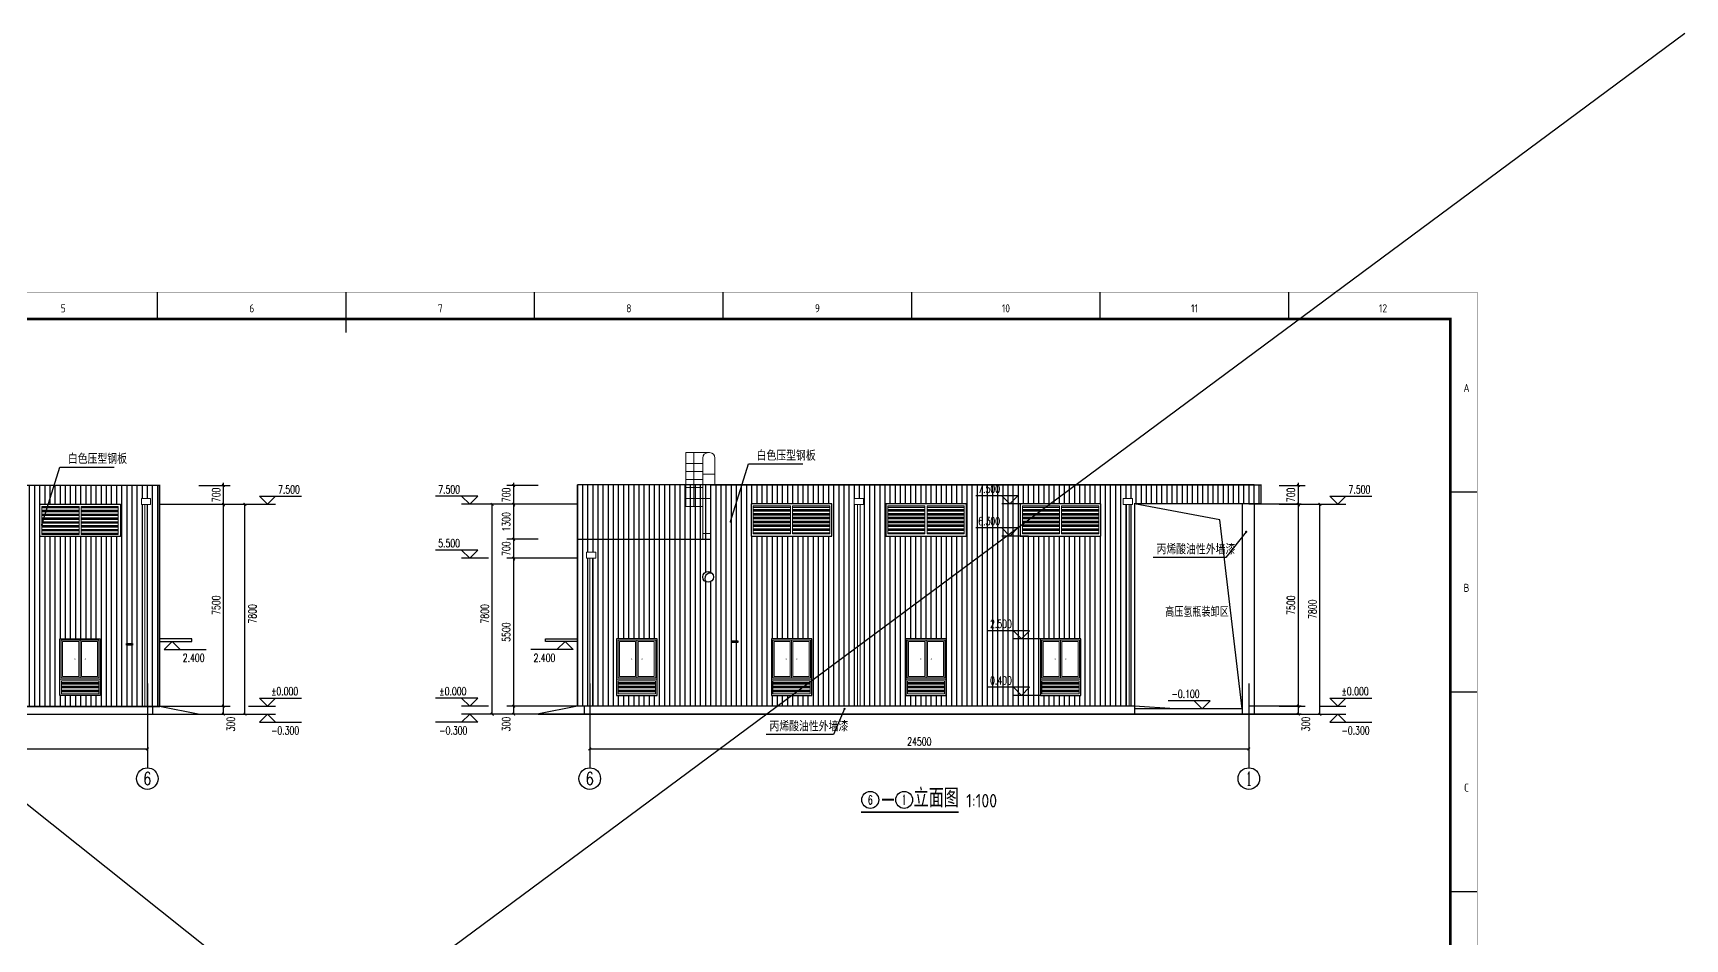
# Model space of a CAD drawing. Extents: x 170390 to 475615, y -37034 to 38097.
# Drawn here: x 414210 to 475615, y 4431 to 38097 of the extents above; entities that cross this region are included whole.
import ezdxf
from ezdxf.enums import TextEntityAlignment as Align

# ---------------------------------------------------------------- set-up
doc = ezdxf.new("R2010")
doc.units = 0
doc.header["$LTSCALE"] = 1000
doc.header["$MEASUREMENT"] = 0
doc.linetypes.add('DOTE', pattern=[2.42, 2, -0.2, 0.02, -0.2])
doc.layers.get('0').update_dxf_attribs({"color": 8})
doc.layers.get('Defpoints').update_dxf_attribs({"color": 8})
for name, color, linetype in [('-人员定位', 6, 'Continuous'), ('AXIS', 8, 'Continuous'), ('AXIS_TEXT', 8, 'Continuous'), ('DIM_ELEV', 8, 'Continuous'), ('DIM_LEAD', 8, 'Continuous'), ('DIM_SYMB', 8, 'Continuous'), ('DOTE', 8, 'DOTE'), ('PUB_DIM', 8, 'Continuous'), ('PUB_HATCH', 8, 'Continuous'), ('PUB_TEXT', 8, 'Continuous'), ('STAIR', 8, 'Continuous'), ('WALL', 8, 'Continuous'), ('轻质板', 8, 'Continuous')]:
    doc.layers.add(name, color=color, linetype=linetype)
for name, color, linetype, lineweight in [('建筑看线', 8, 'Continuous', 18), ('立面1线', 8, 'Continuous', 20), ('立面2线', 8, 'Continuous', 20), ('立面窗线', 8, 'Continuous', 15)]:
    doc.layers.add(name, color=color, linetype=linetype, lineweight=lineweight)
doc.styles.add('_HZTXT', font='txt.shx', dxfattribs={"width": 0.8, "bigfont": 'HZTXT.shx'})
doc.styles.add('_TCH_AXIS', font='COMPLEX.shx', dxfattribs={"bigfont": 'dxt.shx'})
doc.styles.add('_TCH_DIM', font='SIMPLEX', dxfattribs={"bigfont": 'GBCBIG'})
doc.styles.add('_TCH_DIM_T3', font='SIMPLEX', dxfattribs={"width": 0.705882, "bigfont": 'GBCBIG'})
doc.styles.add('COMPLEX', font='COMPLEX')
doc.styles.get("Standard").update_dxf_attribs({"font": 'GBENOR', "bigfont": 'GBCBIG'})
doc.dimstyles.new('_TCH_ARCH&&100', dxfattribs={"dimtxt": 297.5, "dimasz": 100, "dimexe": 250, "dimexo": 300, "dimgap": 126.25, "dimtad": 1, "dimdec": 0, "dimzin": 0, "dimdsep": 46, "dimtxsty": '_TCH_DIM_T3', "dimblk": 'ARCHTICK', "dimcen": 0.09, "dimclrt": 7, "dimazin": 2, "dimtfac": 1, "dimtdec": 0, "dimtix": 1, "dimtmove": 2, "dimatfit": 3, "dimldrblk": 'ARCHTICK', "dimfxl": 0, "dimtolj": 1, "dimtzin": 0, "dimarcsym": 0})
pattern_1 = [(180, (697067.73, 361723.12), (-4e-14, 142.875), []), (180, (697020.11, 361675.49), (-4e-14, 142.875), [])]
pattern_2 = [(180, (697067.73, 362143.12), (-4e-14, 142.875), []), (180, (697020.11, 362095.49), (-4e-14, 142.875), [])]

# ---------------------------------------------------------------- blocks, each defined once
blk = doc.blocks.new('GEDI_WK_A1')
at = {"color": 3}
for p, q in [((350.42, 584), (350.42, 594)), ((420.5, 584), (420.5, 594)), ((490.58, 584), (490.58, 594)), ((560.67, 584), (560.67, 594)), ((630.75, 584), (630.75, 594)), ((700.83, 584), (700.83, 594)), ((770.92, 584), (770.92, 594)), ((831, 519.75), (841, 519.75)), ((831, 445.5), (841, 445.5)), ((831, 371.25), (841, 371.25))]:
    blk.add_line(p, q, dxfattribs=at)
for points, const_width in [([(0, 0), (841, 0), (841, 594), (0, 594)], 0.1), ([(25, 10), (831, 10), (831, 584), (25, 584)], 1)]:
    blk.add_lwpolyline(points, close=True, dxfattribs=dict(at, const_width=const_width))
at = {"color": 3, "const_width": 0.5}
blk.add_lwpolyline([(420.5, 579), (420.5, 594)], dxfattribs=at)
at = {"color": 3}
for s, p in [('5', (315.38, 588)), ('6', (385.46, 588)), ('7', (455.54, 588)), ('8', (525.62, 588)), ('9', (595.71, 588)), ('10', (665.79, 588)), ('11', (735.88, 588)), ('12', (805.96, 588))]:
    blk.add_text(s, height=3, dxfattribs=at).set_placement(p, align=Align.MIDDLE)
for s, p in [('A', (837, 556.88)), ('B', (837, 482.62)), ('C', (837, 408.38))]:
    blk.add_text(s, height=3, dxfattribs=at).set_placement(p, align=Align.CENTER)
blk = doc.blocks.new('_ArchTick')
at = {"color": 0, "linetype": 'ByBlock', "const_width": 0.4}
blk.add_lwpolyline([(-0.5, -0.5), (0.5, 0.5)], dxfattribs=at)
blk = doc.blocks.new('*D53')
at = {"layer": 'Defpoints', "color": 0, "transparency": 16777216}
for p in [(461114, 20584), (462044, 20584), (461114, 12784)]:
    blk.add_point(p, dxfattribs=at)
at = {"layer": 'PUB_DIM', "color": 0, "lineweight": -2, "transparency": 16777216}
for p, q in [((461414, 20584), (462294, 20584)), ((462044, 12784), (462044, 20584)), ((461414, 12784), (462294, 12784))]:
    blk.add_line(p, q, dxfattribs=at)
at = {"layer": 'PUB_DIM', "color": 0, "lineweight": -2, "transparency": 16777216, "xscale": 100, "yscale": 100, "zscale": 100}
for p, rotation in [((462044, 20584), 90), ((462044, 12784), 270)]:
    blk.add_blockref('_ArchTick', p, dxfattribs=dict(at, rotation=rotation))
at = {"layer": 'PUB_DIM', "color": 7, "transparency": 16777216, "insert": (461769, 16684), "char_height": 297.5, "attachment_point": 5, "rotation": 90, "style": '_TCH_DIM_T3'}
blk.add_mtext('\\A1;7800', dxfattribs=at)
blk = doc.blocks.new('*D54')
at = {"layer": 'Defpoints', "color": 0, "transparency": 16777216}
for p in [(460233, 13084), (461244, 13084), (460233, 12784)]:
    blk.add_point(p, dxfattribs=at)
at = {"layer": 'PUB_DIM', "color": 0, "lineweight": -2, "transparency": 16777216}
for p, q in [((460533, 13084), (461494, 13084)), ((461244, 12784), (461244, 13084)), ((460533, 12784), (461494, 12784))]:
    blk.add_line(p, q, dxfattribs=at)
at = {"layer": 'PUB_DIM', "color": 0, "lineweight": -2, "transparency": 16777216, "xscale": 100, "yscale": 100, "zscale": 100}
for p, rotation in [((461244, 13084), 90), ((461244, 12784), 270)]:
    blk.add_blockref('_ArchTick', p, dxfattribs=dict(at, rotation=rotation))
at = {"layer": 'PUB_DIM', "color": 7, "transparency": 16777216, "insert": (461519, 12414), "char_height": 297.5, "attachment_point": 5, "rotation": 90, "style": '_TCH_DIM_T3'}
blk.add_mtext('\\A1;300', dxfattribs=at)
blk = doc.blocks.new('*D55')
at = {"layer": 'Defpoints', "color": 0, "transparency": 16777216}
for p in [(460233, 20584), (461244, 20584), (460233, 13084)]:
    blk.add_point(p, dxfattribs=at)
at = {"layer": 'PUB_DIM', "color": 0, "lineweight": -2, "transparency": 16777216}
for p, q in [((460533, 20584), (461494, 20584)), ((461244, 13084), (461244, 20584)), ((460533, 13084), (461494, 13084))]:
    blk.add_line(p, q, dxfattribs=at)
at = {"layer": 'PUB_DIM', "color": 0, "lineweight": -2, "transparency": 16777216, "xscale": 100, "yscale": 100, "zscale": 100}
for p, rotation in [((461244, 20584), 90), ((461244, 13084), 270)]:
    blk.add_blockref('_ArchTick', p, dxfattribs=dict(at, rotation=rotation))
at = {"layer": 'PUB_DIM', "color": 7, "transparency": 16777216, "insert": (460969, 16834), "char_height": 297.5, "attachment_point": 5, "rotation": 90, "style": '_TCH_DIM_T3'}
blk.add_mtext('\\A1;7500', dxfattribs=at)
blk = doc.blocks.new('*D56')
at = {"layer": 'Defpoints', "color": 0, "transparency": 16777216}
for p in [(460233, 21284), (461244, 21284), (460233, 20584)]:
    blk.add_point(p, dxfattribs=at)
at = {"layer": 'PUB_DIM', "color": 0, "lineweight": -2, "transparency": 16777216}
for p, q in [((460533, 21284), (461494, 21284)), ((461244, 21284), (461244, 21384)), ((461244, 20584), (461244, 21284)), ((460533, 20584), (461494, 20584)), ((461244, 20584), (461244, 20484))]:
    blk.add_line(p, q, dxfattribs=at)
at = {"layer": 'PUB_DIM', "color": 0, "lineweight": -2, "transparency": 16777216, "xscale": 100, "yscale": 100, "zscale": 100}
for p, rotation in [((461244, 21284), 270), ((461244, 20584), 90)]:
    blk.add_blockref('_ArchTick', p, dxfattribs=dict(at, rotation=rotation))
at = {"layer": 'PUB_DIM', "color": 7, "transparency": 16777216, "insert": (460969, 20934), "char_height": 297.5, "attachment_point": 5, "rotation": 90, "style": '_TCH_DIM_T3'}
blk.add_mtext('\\A1;700', dxfattribs=at)
blk = doc.blocks.new('*D57')
at = {"layer": 'Defpoints', "color": 0, "transparency": 16777216}
for p in [(431276, 20584), (432986, 20584), (432986, 12784)]:
    blk.add_point(p, dxfattribs=at)
at = {"layer": 'PUB_DIM', "color": 0, "lineweight": -2, "transparency": 16777216}
for p, q in [((432686, 20584), (431026, 20584)), ((431276, 12784), (431276, 20584)), ((432686, 12784), (431026, 12784))]:
    blk.add_line(p, q, dxfattribs=at)
at = {"layer": 'PUB_DIM', "color": 0, "lineweight": -2, "transparency": 16777216, "xscale": 100, "yscale": 100, "zscale": 100}
for p, rotation in [((431276, 20584), 90), ((431276, 12784), 270)]:
    blk.add_blockref('_ArchTick', p, dxfattribs=dict(at, rotation=rotation))
at = {"layer": 'PUB_DIM', "color": 7, "transparency": 16777216, "insert": (431001, 16513), "char_height": 297.5, "attachment_point": 5, "rotation": 90, "style": '_TCH_DIM_T3'}
blk.add_mtext('\\A1;7800', dxfattribs=at)
blk = doc.blocks.new('*D58')
at = {"layer": 'Defpoints', "color": 0, "transparency": 16777216}
for p in [(432076, 21284), (433286, 21284), (433286, 20584)]:
    blk.add_point(p, dxfattribs=at)
at = {"layer": 'PUB_DIM', "color": 0, "lineweight": -2, "transparency": 16777216}
for p, q in [((432986, 21284), (431826, 21284)), ((432076, 21284), (432076, 21384)), ((432076, 20584), (432076, 21284)), ((432986, 20584), (431826, 20584)), ((432076, 20584), (432076, 20484))]:
    blk.add_line(p, q, dxfattribs=at)
at = {"layer": 'PUB_DIM', "color": 0, "lineweight": -2, "transparency": 16777216, "xscale": 100, "yscale": 100, "zscale": 100}
for p, rotation in [((432076, 21284), 270), ((432076, 20584), 90)]:
    blk.add_blockref('_ArchTick', p, dxfattribs=dict(at, rotation=rotation))
at = {"layer": 'PUB_DIM', "color": 7, "transparency": 16777216, "insert": (431801, 20934), "char_height": 297.5, "attachment_point": 5, "rotation": 90, "style": '_TCH_DIM_T3'}
blk.add_mtext('\\A1;700', dxfattribs=at)
blk = doc.blocks.new('*D59')
at = {"layer": 'Defpoints', "color": 0, "transparency": 16777216}
for p in [(432076, 20584), (433286, 20584), (433286, 19284)]:
    blk.add_point(p, dxfattribs=at)
at = {"layer": 'PUB_DIM', "color": 0, "lineweight": -2, "transparency": 16777216}
for p, q in [((432986, 20584), (431826, 20584)), ((432076, 19284), (432076, 20584)), ((432986, 19284), (431826, 19284))]:
    blk.add_line(p, q, dxfattribs=at)
at = {"layer": 'PUB_DIM', "color": 0, "lineweight": -2, "transparency": 16777216, "xscale": 100, "yscale": 100, "zscale": 100}
for p, rotation in [((432076, 20584), 90), ((432076, 19284), 270)]:
    blk.add_blockref('_ArchTick', p, dxfattribs=dict(at, rotation=rotation))
at = {"layer": 'PUB_DIM', "color": 7, "transparency": 16777216, "insert": (431801, 19934), "char_height": 297.5, "attachment_point": 5, "rotation": 90, "style": '_TCH_DIM_T3'}
blk.add_mtext('\\A1;1300', dxfattribs=at)
blk = doc.blocks.new('*D60')
at = {"layer": 'Defpoints', "color": 0, "transparency": 16777216}
for p in [(432076, 19284), (433286, 19284), (433286, 18584)]:
    blk.add_point(p, dxfattribs=at)
at = {"layer": 'PUB_DIM', "color": 0, "lineweight": -2, "transparency": 16777216}
for p, q in [((432986, 19284), (431826, 19284)), ((432076, 19284), (432076, 19384)), ((432076, 18584), (432076, 19284)), ((432986, 18584), (431826, 18584)), ((432076, 18584), (432076, 18484))]:
    blk.add_line(p, q, dxfattribs=at)
at = {"layer": 'PUB_DIM', "color": 0, "lineweight": -2, "transparency": 16777216, "xscale": 100, "yscale": 100, "zscale": 100}
for p, rotation in [((432076, 19284), 270), ((432076, 18584), 90)]:
    blk.add_blockref('_ArchTick', p, dxfattribs=dict(at, rotation=rotation))
at = {"layer": 'PUB_DIM', "color": 7, "transparency": 16777216, "insert": (431801, 18934), "char_height": 297.5, "attachment_point": 5, "rotation": 90, "style": '_TCH_DIM_T3'}
blk.add_mtext('\\A1;700', dxfattribs=at)
blk = doc.blocks.new('*D61')
at = {"layer": 'Defpoints', "color": 0, "transparency": 16777216}
for p in [(432076, 18584), (433286, 18584), (433286, 13084)]:
    blk.add_point(p, dxfattribs=at)
at = {"layer": 'PUB_DIM', "color": 0, "lineweight": -2, "transparency": 16777216}
for p, q in [((432986, 18584), (431826, 18584)), ((432076, 13084), (432076, 18584)), ((432986, 13084), (431826, 13084))]:
    blk.add_line(p, q, dxfattribs=at)
at = {"layer": 'PUB_DIM', "color": 0, "lineweight": -2, "transparency": 16777216, "xscale": 100, "yscale": 100, "zscale": 100}
for p, rotation in [((432076, 18584), 90), ((432076, 13084), 270)]:
    blk.add_blockref('_ArchTick', p, dxfattribs=dict(at, rotation=rotation))
at = {"layer": 'PUB_DIM', "color": 7, "transparency": 16777216, "insert": (431801, 15834), "char_height": 297.5, "attachment_point": 5, "rotation": 90, "style": '_TCH_DIM_T3'}
blk.add_mtext('\\A1;5500', dxfattribs=at)
blk = doc.blocks.new('*D62')
at = {"layer": 'Defpoints', "color": 0, "transparency": 16777216}
for p in [(432076, 13084), (433286, 13084), (433286, 12784)]:
    blk.add_point(p, dxfattribs=at)
at = {"layer": 'PUB_DIM', "color": 0, "lineweight": -2, "transparency": 16777216}
for p, q in [((432986, 13084), (431826, 13084)), ((432076, 12784), (432076, 13084)), ((432986, 12784), (431826, 12784))]:
    blk.add_line(p, q, dxfattribs=at)
at = {"layer": 'PUB_DIM', "color": 0, "lineweight": -2, "transparency": 16777216, "xscale": 100, "yscale": 100, "zscale": 100}
for p, rotation in [((432076, 13084), 90), ((432076, 12784), 270)]:
    blk.add_blockref('_ArchTick', p, dxfattribs=dict(at, rotation=rotation))
at = {"layer": 'PUB_DIM', "color": 7, "transparency": 16777216, "insert": (431801, 12414), "char_height": 297.5, "attachment_point": 5, "rotation": 90, "style": '_TCH_DIM_T3'}
blk.add_mtext('\\A1;300', dxfattribs=at)
blk = doc.blocks.new('*D63')
at = {"layer": 'AXIS', "color": 0, "lineweight": -2, "transparency": 16777216}
for p, q in [((434904, 12332), (434904, 11241)), ((459404, 12332), (459404, 11241)), ((434904, 11491), (459404, 11491))]:
    blk.add_line(p, q, dxfattribs=at)
at = {"layer": 'Defpoints', "color": 0, "transparency": 16777216}
for p in [(434904, 12632), (459404, 12632), (459404, 11491)]:
    blk.add_point(p, dxfattribs=at)
at = {"layer": 'AXIS', "color": 0, "lineweight": -2, "transparency": 16777216, "xscale": 100, "yscale": 100, "zscale": 100, "rotation": 180}
blk.add_blockref('_ArchTick', (434904, 11491), dxfattribs=at)
at = {"layer": 'AXIS', "color": 0, "lineweight": -2, "transparency": 16777216, "xscale": 100, "yscale": 100, "zscale": 100}
blk.add_blockref('_ArchTick', (459404, 11491), dxfattribs=at)
at = {"layer": 'AXIS', "color": 7, "transparency": 16777216, "insert": (447154, 11766), "char_height": 297.5, "attachment_point": 5, "style": '_TCH_DIM_T3'}
blk.add_mtext('\\A1;24500', dxfattribs=at)
blk = doc.blocks.new('*D94')
at = {"layer": 'Defpoints', "color": 0, "transparency": 16777216}
for p in [(420378, 20584), (422088, 20584), (420378, 12784)]:
    blk.add_point(p, dxfattribs=at)
at = {"layer": 'PUB_DIM', "color": 0, "lineweight": -2, "transparency": 16777216}
for p, q in [((420678, 20584), (422338, 20584)), ((422088, 12784), (422088, 20584)), ((420678, 12784), (422338, 12784))]:
    blk.add_line(p, q, dxfattribs=at)
at = {"layer": 'PUB_DIM', "color": 0, "lineweight": -2, "transparency": 16777216, "xscale": 100, "yscale": 100, "zscale": 100}
for p, rotation in [((422088, 20584), 90), ((422088, 12784), 270)]:
    blk.add_blockref('_ArchTick', p, dxfattribs=dict(at, rotation=rotation))
at = {"layer": 'PUB_DIM', "color": 7, "transparency": 16777216, "insert": (422363, 16513), "char_height": 297.5, "attachment_point": 5, "rotation": 90, "style": '_TCH_DIM_T3'}
blk.add_mtext('\\A1;7800', dxfattribs=at)
blk = doc.blocks.new('*D95')
at = {"layer": 'Defpoints', "color": 0, "transparency": 16777216}
for p in [(420078, 21284), (421288, 21284), (420078, 20584)]:
    blk.add_point(p, dxfattribs=at)
at = {"layer": 'PUB_DIM', "color": 0, "lineweight": -2, "transparency": 16777216}
for p, q in [((420378, 21284), (421538, 21284)), ((421288, 21284), (421288, 21384)), ((421288, 20584), (421288, 21284)), ((420378, 20584), (421538, 20584)), ((421288, 20584), (421288, 20484))]:
    blk.add_line(p, q, dxfattribs=at)
at = {"layer": 'PUB_DIM', "color": 0, "lineweight": -2, "transparency": 16777216, "xscale": 100, "yscale": 100, "zscale": 100}
for p, rotation in [((421288, 21284), 270), ((421288, 20584), 90)]:
    blk.add_blockref('_ArchTick', p, dxfattribs=dict(at, rotation=rotation))
at = {"layer": 'PUB_DIM', "color": 7, "transparency": 16777216, "insert": (421013, 20934), "char_height": 297.5, "attachment_point": 5, "rotation": 90, "style": '_TCH_DIM_T3'}
blk.add_mtext('\\A1;700', dxfattribs=at)
blk = doc.blocks.new('*D96')
at = {"layer": 'Defpoints', "color": 0, "transparency": 16777216}
for p in [(420078, 20584), (421288, 20584), (420078, 13084)]:
    blk.add_point(p, dxfattribs=at)
at = {"layer": 'PUB_DIM', "color": 0, "lineweight": -2, "transparency": 16777216}
for p, q in [((420378, 20584), (421538, 20584)), ((421288, 13084), (421288, 20584)), ((420378, 13084), (421538, 13084))]:
    blk.add_line(p, q, dxfattribs=at)
at = {"layer": 'PUB_DIM', "color": 0, "lineweight": -2, "transparency": 16777216, "xscale": 100, "yscale": 100, "zscale": 100}
for p, rotation in [((421288, 20584), 90), ((421288, 13084), 270)]:
    blk.add_blockref('_ArchTick', p, dxfattribs=dict(at, rotation=rotation))
at = {"layer": 'PUB_DIM', "color": 7, "transparency": 16777216, "insert": (421013, 16834), "char_height": 297.5, "attachment_point": 5, "rotation": 90, "style": '_TCH_DIM_T3'}
blk.add_mtext('\\A1;7500', dxfattribs=at)
blk = doc.blocks.new('*D97')
at = {"layer": 'Defpoints', "color": 0, "transparency": 16777216}
for p in [(420078, 13084), (421288, 13084), (420078, 12784)]:
    blk.add_point(p, dxfattribs=at)
at = {"layer": 'PUB_DIM', "color": 0, "lineweight": -2, "transparency": 16777216}
for p, q in [((420378, 13084), (421538, 13084)), ((421288, 12784), (421288, 13084)), ((420378, 12784), (421538, 12784))]:
    blk.add_line(p, q, dxfattribs=at)
at = {"layer": 'PUB_DIM', "color": 0, "lineweight": -2, "transparency": 16777216, "xscale": 100, "yscale": 100, "zscale": 100}
for p, rotation in [((421288, 13084), 90), ((421288, 12784), 270)]:
    blk.add_blockref('_ArchTick', p, dxfattribs=dict(at, rotation=rotation))
at = {"layer": 'PUB_DIM', "color": 7, "transparency": 16777216, "insert": (421563, 12414), "char_height": 297.5, "attachment_point": 5, "rotation": 90, "style": '_TCH_DIM_T3'}
blk.add_mtext('\\A1;300', dxfattribs=at)
blk = doc.blocks.new('*D98')
at = {"layer": 'AXIS', "color": 0, "lineweight": -2, "transparency": 16777216}
for p, q in [((393960, 12332), (393960, 11241)), ((418460, 12332), (418460, 11241)), ((393960, 11491), (418460, 11491))]:
    blk.add_line(p, q, dxfattribs=at)
at = {"layer": 'Defpoints', "color": 0, "transparency": 16777216}
for p in [(393960, 12632), (418460, 12632), (418460, 11491)]:
    blk.add_point(p, dxfattribs=at)
at = {"layer": 'AXIS', "color": 0, "lineweight": -2, "transparency": 16777216, "xscale": 100, "yscale": 100, "zscale": 100, "rotation": 180}
blk.add_blockref('_ArchTick', (393960, 11491), dxfattribs=at)
at = {"layer": 'AXIS', "color": 0, "lineweight": -2, "transparency": 16777216, "xscale": 100, "yscale": 100, "zscale": 100}
blk.add_blockref('_ArchTick', (418460, 11491), dxfattribs=at)
at = {"layer": 'AXIS', "color": 7, "transparency": 16777216, "insert": (406210, 11766), "char_height": 297.5, "attachment_point": 5, "style": '_TCH_DIM_T3'}
blk.add_mtext('\\A1;24500', dxfattribs=at)
blk = doc.blocks.new('_AXISO')
blk.add_circle((0, 0), 0.5)
at = {"layer": 'AXIS_TEXT', "style": 'COMPLEX', "width": 1.041667}
blk.add_attdef('A', text='', height=0.56, dxfattribs=at).set_placement((-0.25, -0.28), (0.25, -0.28), align=Align.FIT)

msp = doc.modelspace()

# ---------------------------------------------------------------- hatches: boundary and pattern name
at = {"layer": 'PUB_HATCH'}
h = msp.add_hatch(dxfattribs=at)
h.set_pattern_fill('ANSI32,_O', color=256, scale=30, angle=315)
h.set_pattern_definition([(0, (161296.29, 362123.12), (4e-14, 142.875), []), (0, (161343.91, 362075.49), (4e-14, 142.875), [])])
h.paths.add_polyline_path([(415919.9, 19463.9), (415919.9, 20503.9), (414539.9, 20503.9), (414539.9, 19463.9)])
h.paths.add_polyline_path([(415999.9, 20503.9), (415999.9, 19463.9), (417379.9, 19463.9), (417379.9, 20503.9)])
h = msp.add_hatch(dxfattribs=at)
h.set_pattern_fill('ANSI32,_O', color=256, scale=30, angle=315)
h.set_pattern_definition(pattern_2)
h.paths.add_polyline_path([(442444.1, 19483.9), (442444.1, 20523.9), (443824.1, 20523.9), (443824.1, 19483.9)])
h.paths.add_polyline_path([(442364.1, 20523.9), (442364.1, 19483.9), (440984.1, 19483.9), (440984.1, 20523.9)])
h = msp.add_hatch(dxfattribs=at)
h.set_pattern_fill('ANSI32,_O', color=256, scale=30, angle=315)
h.set_pattern_definition(pattern_2)
h.paths.add_polyline_path([(447364.1, 20523.9), (447364.1, 19483.9), (445984.1, 19483.9), (445984.1, 20523.9)])
h.paths.add_polyline_path([(447444.1, 19483.9), (447444.1, 20523.9), (448824.1, 20523.9), (448824.1, 19483.9)])
h = msp.add_hatch(dxfattribs=at)
h.set_pattern_fill('ANSI32,_O', color=256, scale=30, angle=315)
h.set_pattern_definition(pattern_2)
h.paths.add_polyline_path([(452444.1, 19483.9), (452444.1, 20523.9), (453824.1, 20523.9), (453824.1, 19483.9)])
h.paths.add_polyline_path([(452364.1, 20523.9), (452364.1, 19483.9), (450984.1, 19483.9), (450984.1, 20523.9)])
h = msp.add_hatch(dxfattribs=at)
h.set_pattern_fill('ANSI32,_O', color=256, scale=30, angle=315)
h.set_pattern_definition([(0, (161296.32, 361723.12), (4e-14, 142.875), []), (0, (161343.95, 361675.49), (4e-14, 142.875), [])])
h.paths.add_polyline_path([(416650, 13575.5), (416650, 14055.5), (415270, 14055.5), (415270, 13575.5)])
h = msp.add_hatch(dxfattribs=at)
h.set_pattern_fill('ANSI32,_O', color=256, scale=30, angle=315)
h.set_pattern_definition([(180, (691317.7, 361723.12), (-4e-14, 142.875), []), (180, (691270.07, 361675.49), (-4e-14, 142.875), [])])
h.paths.add_polyline_path([(435964.1, 13575.5), (435964.1, 14055.5), (437344.1, 14055.5), (437344.1, 13575.5)])
h = msp.add_hatch(dxfattribs=at)
h.set_pattern_fill('ANSI32,_O', color=256, scale=30, angle=315)
h.set_pattern_definition(pattern_1)
h.paths.add_polyline_path([(441714.1, 13575.5), (441714.1, 14055.5), (443094.1, 14055.5), (443094.1, 13575.5)])
h = msp.add_hatch(dxfattribs=at)
h.set_pattern_fill('ANSI32,_O', color=256, scale=30, angle=315)
h.set_pattern_definition(pattern_1)
h.paths.add_polyline_path([(446714.1, 13575.5), (446714.1, 14055.5), (448094.1, 14055.5), (448094.1, 13575.5)])
h = msp.add_hatch(dxfattribs=at)
h.set_pattern_fill('ANSI32,_O', color=256, scale=30, angle=315)
h.set_pattern_definition(pattern_1)
h.paths.add_polyline_path([(451714.1, 13575.5), (451714.1, 14055.5), (453094.1, 14055.5), (453094.1, 13575.5)])
at = {"layer": '轻质板'}
h = msp.add_hatch(dxfattribs=at)
h.set_pattern_fill('LINE', color=256, scale=200, angle=90, style=0)
h.set_pattern_definition([(90, (393509.95, 13083.89), (-190.5, 1e-14), [])])
h.paths.add_polyline_path([(408410, 20578.9), (408289, 20578.9), (408289, 20803.9), (408630.9, 20803.9), (408630.9, 20578.9), (408510, 20578.9), (408510, 13083.9), (418360, 13083.9), (418360, 20578.9), (418239, 20578.9), (418239, 20803.9), (418580.9, 20803.9), (418580.9, 20578.9), (418460, 20578.9), (418460, 13083.9), (418910, 13083.9), (418910, 21283.9), (413960, 21283.9), (393510, 21283.9), (393510, 20603.9), (398210, 20603.9), (398210, 13083.9), (398410, 13083.9), (398410, 20578.9), (398289, 20578.9), (398289, 20803.9), (398630.9, 20803.9), (398630.9, 20578.9), (398510, 20578.9), (398510, 13083.9), (408410, 13083.9)])
h.paths.add_polyline_path([(405209.9, 15583.9), (406709.9, 15583.9), (406709.9, 13483.9), (405209.9, 13483.9)], flags=16)
h.paths.add_polyline_path([(404459.9, 19383.9), (404459.9, 20583.9), (407459.9, 20583.9), (407459.9, 19383.9)], flags=16)
h.paths.add_polyline_path([(402459.9, 19383.9), (399459.9, 19383.9), (399459.9, 20583.9), (402459.9, 20583.9)], flags=16)
h.paths.add_polyline_path([(401709.9, 15583.9), (401709.9, 13483.9), (400209.9, 13483.9), (400209.9, 15583.9)], flags=16)
h.paths.add_polyline_path([(409459.9, 19383.9), (409459.9, 20583.9), (412459.9, 20583.9), (412459.9, 19383.9)], flags=16)
h.paths.add_polyline_path([(410209.9, 15583.9), (411709.9, 15583.9), (411709.9, 13483.9), (410209.9, 13483.9)], flags=16)
h.paths.add_polyline_path([(414459.9, 19383.9), (414459.9, 20583.9), (417459.9, 20583.9), (417459.9, 19383.9)], flags=16)
h.paths.add_polyline_path([(415210, 15583.9), (416710, 15583.9), (416710, 13483.9), (415210, 13483.9)], flags=16)
h.paths.add_polyline_path([(417680, 15413.9), (417910, 15413.9), (417910, 15353.9), (417680, 15353.9)], flags=16)
h = msp.add_hatch(dxfattribs=at)
h.set_pattern_fill('LINE', color=251, scale=200, angle=90, style=0)
h.set_pattern_definition([(90, (434454.07, 18403.89), (-190.5, 1e-14), [])])
h.paths.add_polyline_path([(439404.1, 19283.9), (439404.1, 21303.9), (434454.1, 21303.9), (434454.1, 19283.9)])
h = msp.add_hatch(dxfattribs=at)
h.set_pattern_fill('LINE', color=256, scale=200, angle=90, style=0)
h.set_pattern_definition([(90, (434454.07, 13083.89), (-190.5, 1e-14), [])])
h.paths.add_polyline_path([(454854.1, 13083.9), (454854.1, 20578.9), (454733.1, 20578.9), (454733.1, 20803.9), (455075, 20803.9), (455075, 20578.9), (454954.1, 20578.9), (454954.1, 13083.9), (455154.1, 13083.9), (455154.1, 20603.9), (459604.1, 20603.9), (459854.1, 20603.9), (459854.1, 21303.9), (439404.1, 21303.9), (439404.1, 19283.9), (434454.1, 19283.9), (434454.1, 13083.9), (434904.1, 13083.9), (434904.1, 18583.9), (434783.1, 18583.9), (434783.1, 18808.9), (435125, 18808.9), (435125, 18583.9), (435004.1, 18583.9), (435004.1, 13083.9), (444854.1, 13083.9), (444854.1, 20578.9), (444733.1, 20578.9), (444733.1, 20803.9), (445075, 20803.9), (445075, 20578.9), (444954.1, 20578.9), (444954.1, 13083.9)])
h.paths.add_polyline_path([(448154.1, 15583.9), (448154.1, 13483.9), (446654.1, 13483.9), (446654.1, 15583.9)], flags=16)
h.paths.add_polyline_path([(448904.1, 19403.9), (445904.1, 19403.9), (445904.1, 20603.9), (448904.1, 20603.9)], flags=16)
h.paths.add_polyline_path([(450904.1, 19403.9), (450904.1, 20603.9), (453904.1, 20603.9), (453904.1, 19403.9)], flags=16)
h.paths.add_polyline_path([(451654.1, 15583.9), (453154.1, 15583.9), (453154.1, 13483.9), (451654.1, 13483.9)], flags=16)
h.paths.add_polyline_path([(443904.1, 19403.9), (440904.1, 19403.9), (440904.1, 20603.9), (443904.1, 20603.9)], flags=16)
h.paths.add_polyline_path([(443154.1, 15583.9), (443154.1, 13483.9), (441654.1, 13483.9), (441654.1, 15583.9)], flags=16)
h.paths.add_polyline_path([(440404.1, 15513.9), (440404.1, 15453.9), (440174.1, 15453.9), (440174.1, 15513.9)], flags=16)
h.paths.add_polyline_path([(439104.1, 17883.9, -1), (439504.1, 17883.9, -1)], flags=16)
h.paths.add_polyline_path([(437404.1, 15583.9), (437404.1, 13483.9), (435904.1, 13483.9), (435904.1, 15583.9)], flags=16)

# ---------------------------------------------------------------- linework, layer by layer
at = {"layer": '-人员定位'}
for p, q in [((379377.8, -33239.6), (475614.7, 38097.3)), ((383933.4, 33354.2), (472387.9, -37034.2))]:
    msp.add_line(p, q, dxfattribs=at)
for p, q in [((418910, 21303.9), (418910, 13083.9)), ((439404.1, 21303.9), (434454.1, 21303.9)), ((434454.1, 21303.9), (434454.1, 13083.9)), ((455154.1, 20603.9), (455154.1, 12783.9)), ((398210, 13083.9), (418910, 13083.9)), ((455154.1, 13083.9), (434454.1, 13083.9)), ((392010, 12783.9), (420410, 12783.9)), ((461354.1, 12783.9), (432954.1, 12783.9))]:
    msp.add_line(p, q)
at = {"color": 4}
for p, q in [((459154.1, 20603.9), (459154.1, 12783.9)), ((459604.1, 20603.9), (459604.1, 12783.9)), ((459154.1, 12983.9), (455154.1, 12983.9))]:
    msp.add_line(p, q, dxfattribs=at)
msp.add_lwpolyline([(459604.1, 21303.9), (459854.1, 21303.9), (459854.1, 20603.9), (455154.1, 20603.9)])
at = {"color": 0}
for points in [[(414459.9, 20583.9), (417459.9, 20583.9), (417459.9, 19383.9), (414459.9, 19383.9)], [(443904.1, 20603.9), (440904.1, 20603.9), (440904.1, 19403.9), (443904.1, 19403.9)], [(448904.1, 20603.9), (445904.1, 20603.9), (445904.1, 19403.9), (448904.1, 19403.9)], [(453904.1, 20603.9), (450904.1, 20603.9), (450904.1, 19403.9), (453904.1, 19403.9)], [(415210, 15583.9), (416710, 15583.9), (416710, 13483.9), (415210, 13483.9)], [(437404.1, 15583.9), (435904.1, 15583.9), (435904.1, 13483.9), (437404.1, 13483.9)], [(443154.1, 15583.9), (441654.1, 15583.9), (441654.1, 13483.9), (443154.1, 13483.9)], [(448154.1, 15583.9), (446654.1, 15583.9), (446654.1, 13483.9), (448154.1, 13483.9)], [(453154.1, 15583.9), (451654.1, 15583.9), (451654.1, 13483.9), (453154.1, 13483.9)]]:
    msp.add_lwpolyline(points, close=True, dxfattribs=at)
at = {"color": 252}
msp.add_lwpolyline([(459154.1, 12983.9), (458328.5, 20005.6), (455154.1, 20603.9)], dxfattribs=at)
at = {"color": 6}
for points in [[(417680, 15413.9), (417910, 15413.9), (417910, 15353.9), (417680, 15353.9), (417680, 15413.9)], [(417680, 15353.9), (417699.1, 15398.6), (417910, 15413.9)], [(440174.1, 15513.9), (440404.1, 15513.9), (440404.1, 15453.9), (440174.1, 15453.9), (440174.1, 15513.9)], [(440174.1, 15453.9), (440193.2, 15498.6), (440404.1, 15513.9)]]:
    msp.add_lwpolyline(points, dxfattribs=at)
msp.add_circle((439304.1, 17883.9), 200, dxfattribs=at)
msp.add_arc((439380.3, 17828.8), 200, 67.786215, 220.581148, dxfattribs=at)
at = {"layer": 'AXIS'}
for p, q in [((418460, 12631.5), (418460, 10790.8)), ((434904.1, 12631.5), (434904.1, 10790.8)), ((459404.1, 12631.5), (459404.1, 10790.8))]:
    msp.add_line(p, q, dxfattribs=at)
at = {"layer": 'DIM_ELEV'}
for p, q in [((422922.8, 20583.9), (422622.8, 20883.9)), ((422622.8, 20883.9), (424187.8, 20883.9)), ((422922.8, 20583.9), (423222.8, 20883.9)), ((430741.2, 20883.9), (429176.2, 20883.9)), ((430441.2, 20583.9), (430141.2, 20883.9)), ((430441.2, 20583.9), (430741.2, 20883.9)), ((450815.8, 20903.9), (449250.8, 20903.9)), ((450515.8, 20603.9), (450215.8, 20903.9)), ((450515.8, 20603.9), (450815.8, 20903.9)), ((462714.4, 20583.9), (462414.4, 20883.9)), ((462414.4, 20883.9), (463979.4, 20883.9)), ((462714.4, 20583.9), (463014.4, 20883.9)), ((422222.8, 20583.9), (423222.8, 20583.9)), ((431141.2, 20583.9), (430141.2, 20583.9)), ((451215.8, 20603.9), (450215.8, 20603.9)), ((462014.4, 20583.9), (463014.4, 20583.9)), ((450815.8, 19703.9), (449250.8, 19703.9)), ((450515.8, 19403.9), (450215.8, 19703.9)), ((450515.8, 19403.9), (450815.8, 19703.9)), ((451215.8, 19403.9), (450215.8, 19403.9)), ((430741.2, 18883.9), (429176.2, 18883.9)), ((430441.2, 18583.9), (430141.2, 18883.9)), ((431141.2, 18583.9), (430141.2, 18583.9)), ((430441.2, 18583.9), (430741.2, 18883.9)), ((419380.1, 15483.9), (419080.1, 15183.9)), ((419380.1, 15483.9), (419680.1, 15183.9)), ((433983.9, 15483.9), (433683.9, 15183.9)), ((433983.9, 15483.9), (434283.9, 15183.9)), ((451254.1, 15883.9), (449689.1, 15883.9)), ((450954.1, 15583.9), (450654.1, 15883.9)), ((451654.1, 15583.9), (450654.1, 15583.9)), ((450954.1, 15583.9), (451254.1, 15883.9)), ((419080.1, 15183.9), (420645.1, 15183.9)), ((434283.9, 15183.9), (432718.9, 15183.9)), ((451254.1, 13783.9), (449689.1, 13783.9)), ((450954.1, 13483.9), (450654.1, 13783.9)), ((450954.1, 13483.9), (451254.1, 13783.9)), ((422222.8, 13083.9), (423222.8, 13083.9)), ((422922.8, 13083.9), (422622.8, 13383.9)), ((422622.8, 13383.9), (424187.8, 13383.9)), ((422922.8, 13083.9), (423222.8, 13383.9)), ((430741.2, 13383.9), (429176.2, 13383.9)), ((430441.2, 13083.9), (430141.2, 13383.9)), ((431141.2, 13083.9), (430141.2, 13083.9)), ((430441.2, 13083.9), (430741.2, 13383.9)), ((451654.1, 13483.9), (450654.1, 13483.9)), ((457965.2, 13283.9), (456400.2, 13283.9)), ((457665.2, 12983.9), (457365.2, 13283.9)), ((457665.2, 12983.9), (457965.2, 13283.9)), ((462014.4, 13083.9), (463014.4, 13083.9)), ((462714.4, 13083.9), (462414.4, 13383.9)), ((462414.4, 13383.9), (463979.4, 13383.9)), ((462714.4, 13083.9), (463014.4, 13383.9)), ((422222.8, 12783.9), (423222.8, 12783.9)), ((422922.8, 12783.9), (422622.8, 12483.9)), ((422622.8, 12483.9), (424187.8, 12483.9)), ((422922.8, 12783.9), (423222.8, 12483.9)), ((430741.2, 12483.9), (429176.2, 12483.9)), ((430441.2, 12783.9), (430141.2, 12483.9)), ((431141.2, 12783.9), (430141.2, 12783.9)), ((430441.2, 12783.9), (430741.2, 12483.9)), ((462014.4, 12783.9), (463014.4, 12783.9)), ((462714.4, 12783.9), (462414.4, 12483.9)), ((462414.4, 12483.9), (463979.4, 12483.9)), ((462714.4, 12783.9), (463014.4, 12483.9))]:
    msp.add_line(p, q, dxfattribs=at)
at = {"layer": 'DIM_LEAD'}
for p, q in [((414540.8, 19820.1), (415204.9, 21965.3)), ((414540.8, 19820.1), (415204.9, 21965.3)), ((415204.9, 21965.3), (417228.4, 21965.3)), ((440141.3, 19940.1), (440805.4, 22085.3)), ((440141.3, 19940.1), (440805.4, 22085.3)), ((440805.4, 22085.3), (442828.9, 22085.3)), ((459304.7, 19560.6), (458553.5, 18603.8)), ((458553.5, 18603.8), (455850.3, 18603.8)), ((444374.6, 12981.1), (443970.1, 12024.4)), ((443970.1, 12024.4), (441463.2, 12024.4))]:
    msp.add_line(p, q, dxfattribs=at)
at = {"layer": 'DIM_LEAD', "const_width": 40}
for points in [[(414534.9, 19801, 1), (414546.7, 19839.2, 1)], [(414534.9, 19801, 1), (414546.7, 19839.2, 1)], [(440135.4, 19921, 1), (440147.2, 19959.2, 1)], [(440135.4, 19921, 1), (440147.2, 19959.2, 1)], [(459317.1, 19576.3, 1), (459292.4, 19544.8, 1)], [(444382.4, 12999.5, 1), (444366.8, 12962.7, 1)]]:
    msp.add_lwpolyline(points, format="xyb", close=True, dxfattribs=at)
at = {"layer": 'DIM_SYMB', "const_width": 70}
msp.add_lwpolyline([(444982.1, 9143.7), (448616.5, 9143.7)], dxfattribs=at)
at = {"layer": 'DIM_SYMB', "color": 7}
for centre in [(445332.1, 9598.7), (446592.1, 9598.7)]:
    msp.add_circle(centre, 315, dxfattribs=at)
at = {"layer": 'DOTE'}
for p, q in [((418910, 20583.9), (420410, 20583.9)), ((434454.1, 20583.9), (432954.1, 20583.9)), ((461354.1, 20583.9), (459404.1, 20583.9)), ((434454.1, 18583.9), (432954.1, 18583.9)), ((418460, 13922), (418460, 12631.5)), ((434904.1, 13922), (434904.1, 12631.5)), ((459404.1, 13922), (459404.1, 12631.5)), ((418460, 13083.9), (420410, 13083.9)), ((434904.1, 13083.9), (432954.1, 13083.9)), ((461354.1, 13083.9), (459404.1, 13083.9))]:
    msp.add_line(p, q, dxfattribs=at)
at = {"layer": 'STAIR', "color": 2}
msp.add_line((456654.1, 12983.9), (455154.1, 13083.9), dxfattribs=at)
for points in [[(418910, 15483.9), (420110, 15483.9), (420110, 15583.9), (418910, 15583.9)], [(434454.1, 15483.9), (433254.1, 15483.9), (433254.1, 15583.9), (434454.1, 15583.9)]]:
    msp.add_lwpolyline(points, dxfattribs=at)
at = {"layer": 'WALL'}
msp.add_line((459604.1, 21303.9), (439404.1, 21303.9), dxfattribs=at)
at = {"layer": 'WALL', "color": 4}
for p, q in [((418910, 13083.9), (420410, 12783.9)), ((434454.1, 13083.9), (432954.1, 12783.9))]:
    msp.add_line(p, q, dxfattribs=at)
at = {"layer": '建筑看线'}
for p, q in [((438474.1, 20503.9), (438474.1, 22503.9)), ((439331.5, 22503.9), (438474.1, 22503.9)), ((438774.1, 20503.9), (438774.1, 22503.9)), ((439104.1, 19283.9), (439104.1, 22303.9)), ((439359, 22503.9), (439304.1, 22503.9)), ((439559, 21303.9), (439559, 22303.9)), ((439104.1, 22103.9), (438474.1, 22103.9)), ((439104.1, 21803.9), (438474.1, 21803.9)), ((439104.1, 21503.9), (438474.1, 21503.9)), ((439104.1, 21703.9), (439559, 21703.9)), ((439104.1, 21203.9), (438474.1, 21203.9)), ((439193, 21303.9), (439193, 21303.9)), ((439104.1, 20803.9), (438474.1, 20803.9)), ((439104.1, 20503.9), (438474.1, 20503.9)), ((439104.1, 20803.9), (439404.1, 20803.9)), ((439104.1, 19503.9), (439404.1, 19503.9))]:
    msp.add_line(p, q, dxfattribs=at)
for centre, start, end in [((439304.1, 22303.9), 90, 180), ((439359, 22303.9), 0, 90)]:
    msp.add_arc(centre, 200, start, end, dxfattribs=at)
at = {"layer": '立面1线'}
for p, q in [((418660, 13083.9), (418660, 12783.9)), ((434704.1, 13083.9), (434704.1, 12783.9))]:
    msp.add_line(p, q, dxfattribs=at)
for points, const_width in [([(393760, 20583.9), (393760, 20583.9), (393510, 20583.9), (393510, 21283.9), (413960, 21283.9), (413960, 21283.9), (418910, 21283.9), (418910, 13063.9), (398210, 13063.9), (398210, 20583.9), (393760, 20583.9)], 50), ([(434454.1, 19283.9), (439404.1, 19283.9), (439404.1, 21303.9)], 50), ([(439404.1, 21303.9), (434454.1, 21303.9), (434454.1, 19283.9)], 25), ([(459604.1, 20603.9), (459604.1, 20603.9), (459854.1, 20603.9), (459854.1, 21303.9), (439404.1, 21303.9)], 50), ([(434454.1, 19283.9), (434454.1, 13083.9), (455154.1, 13083.9), (455154.1, 20603.9), (459604.1, 20603.9)], 50), ([(418660, 13083.9), (418660, 12783.9)], 50), ([(434704.1, 13083.9), (434704.1, 12783.9)], 50), ([(455154.1, 13083.9), (455154.1, 12783.9)], 50), ([(392830.9, 12783.9), (420378.3, 12783.9)], 50), ([(432985.8, 12783.9), (460533.1, 12783.9)], 50)]:
    msp.add_lwpolyline(points, dxfattribs=dict(at, const_width=const_width))
at = {"layer": '立面2线'}
for p, q in [((418360, 20578.9), (418360, 13083.9)), ((418460, 20578.9), (418460, 13083.9)), ((444854.1, 20578.9), (444854.1, 13083.9)), ((444954.1, 20578.9), (444954.1, 13083.9)), ((454854.1, 20578.9), (454854.1, 13083.9)), ((454954.1, 20578.9), (454954.1, 13083.9)), ((434904.1, 18583.9), (434904.1, 13083.9)), ((435004.1, 18583.9), (435004.1, 13083.9))]:
    msp.add_line(p, q, dxfattribs=at)
for points in [[(418239, 20803.9), (418580.9, 20803.9), (418580.9, 20578.9), (418239, 20578.9)], [(445075, 20803.9), (444733.1, 20803.9), (444733.1, 20578.9), (445075, 20578.9)], [(455075, 20803.9), (454733.1, 20803.9), (454733.1, 20578.9), (455075, 20578.9)], [(435125, 18808.9), (434783.1, 18808.9), (434783.1, 18583.9), (435125, 18583.9)]]:
    msp.add_lwpolyline(points, close=True, dxfattribs=at)
at = {"layer": '立面窗线'}
for p, q in [((415919.9, 19463.9), (415919.9, 20503.9)), ((415999.9, 19463.9), (415999.9, 20503.9)), ((442364.1, 19483.9), (442364.1, 20523.9)), ((442444.1, 19483.9), (442444.1, 20523.9)), ((447364.1, 19483.9), (447364.1, 20523.9)), ((447444.1, 19483.9), (447444.1, 20523.9)), ((452364.1, 19483.9), (452364.1, 20523.9)), ((452444.1, 19483.9), (452444.1, 20523.9)), ((415910, 15483.9), (415910, 14183.9)), ((415960, 15533.9), (415960, 14133.9)), ((416010, 15483.9), (416010, 14183.9)), ((436604.1, 15483.9), (436604.1, 14183.9)), ((436654.1, 15533.9), (436654.1, 14133.9)), ((436704.1, 15483.9), (436704.1, 14183.9)), ((442354.1, 15483.9), (442354.1, 14183.9)), ((442404.1, 15533.9), (442404.1, 14133.9)), ((442454.1, 15483.9), (442454.1, 14183.9)), ((447354.1, 15483.9), (447354.1, 14183.9)), ((447404.1, 15533.9), (447404.1, 14133.9)), ((447454.1, 15483.9), (447454.1, 14183.9)), ((452354.1, 15483.9), (452354.1, 14183.9)), ((452404.1, 15533.9), (452404.1, 14133.9)), ((452454.1, 15483.9), (452454.1, 14183.9))]:
    msp.add_line(p, q, dxfattribs=at)
for points in [[(414459.9, 19383.9), (417459.9, 19383.9), (417459.9, 20583.9), (414459.9, 20583.9)], [(443904.1, 19403.9), (440904.1, 19403.9), (440904.1, 20603.9), (443904.1, 20603.9)], [(448904.1, 19403.9), (445904.1, 19403.9), (445904.1, 20603.9), (448904.1, 20603.9)], [(453904.1, 19403.9), (450904.1, 19403.9), (450904.1, 20603.9), (453904.1, 20603.9)], [(416710, 14083.9), (415210, 14083.9), (415210, 15583.9), (416710, 15583.9)], [(416660, 14133.9), (415260, 14133.9), (415260, 15533.9), (416660, 15533.9)], [(435904.1, 14083.9), (437404.1, 14083.9), (437404.1, 15583.9), (435904.1, 15583.9)], [(435954.1, 14133.9), (437354.1, 14133.9), (437354.1, 15533.9), (435954.1, 15533.9)], [(441654.1, 14083.9), (443154.1, 14083.9), (443154.1, 15583.9), (441654.1, 15583.9)], [(441704.1, 14133.9), (443104.1, 14133.9), (443104.1, 15533.9), (441704.1, 15533.9)], [(446654.1, 14083.9), (448154.1, 14083.9), (448154.1, 15583.9), (446654.1, 15583.9)], [(446704.1, 14133.9), (448104.1, 14133.9), (448104.1, 15533.9), (446704.1, 15533.9)], [(451654.1, 14083.9), (453154.1, 14083.9), (453154.1, 15583.9), (451654.1, 15583.9)], [(451704.1, 14133.9), (453104.1, 14133.9), (453104.1, 15533.9), (451704.1, 15533.9)], [(415210, 13483.9), (416710, 13483.9), (416710, 14083.9), (415210, 14083.9)], [(415270, 13543.9), (416650, 13543.9), (416650, 14023.9), (415270, 14023.9)], [(437404.1, 13483.9), (435904.1, 13483.9), (435904.1, 14083.9), (437404.1, 14083.9)], [(437344.1, 13543.9), (435964.1, 13543.9), (435964.1, 14023.9), (437344.1, 14023.9)], [(443154.1, 13483.9), (441654.1, 13483.9), (441654.1, 14083.9), (443154.1, 14083.9)], [(443094.1, 13543.9), (441714.1, 13543.9), (441714.1, 14023.9), (443094.1, 14023.9)], [(448154.1, 13483.9), (446654.1, 13483.9), (446654.1, 14083.9), (448154.1, 14083.9)], [(448094.1, 13543.9), (446714.1, 13543.9), (446714.1, 14023.9), (448094.1, 14023.9)], [(453154.1, 13483.9), (451654.1, 13483.9), (451654.1, 14083.9), (453154.1, 14083.9)], [(453094.1, 13543.9), (451714.1, 13543.9), (451714.1, 14023.9), (453094.1, 14023.9)]]:
    msp.add_lwpolyline(points, close=True, dxfattribs=at)
for points in [[(415919.9, 20503.9), (414539.9, 20503.9), (414539.9, 19463.9), (415919.9, 19463.9)], [(415999.9, 19463.9), (417379.9, 19463.9), (417379.9, 20503.9), (415999.9, 20503.9)], [(442364.1, 19483.9), (440984.1, 19483.9), (440984.1, 20523.9), (442364.1, 20523.9)], [(442444.1, 20523.9), (443824.1, 20523.9), (443824.1, 19483.9), (442444.1, 19483.9)], [(447364.1, 19483.9), (445984.1, 19483.9), (445984.1, 20523.9), (447364.1, 20523.9)], [(447444.1, 20523.9), (448824.1, 20523.9), (448824.1, 19483.9), (447444.1, 19483.9)], [(452364.1, 19483.9), (450984.1, 19483.9), (450984.1, 20523.9), (452364.1, 20523.9)], [(452444.1, 20523.9), (453824.1, 20523.9), (453824.1, 19483.9), (452444.1, 19483.9)], [(415910, 14183.9), (415310, 14183.9), (415310, 15483.9), (415910, 15483.9)], [(416010, 15483.9), (416610, 15483.9), (416610, 14183.9), (416010, 14183.9)], [(436604.1, 15483.9), (436004.1, 15483.9), (436004.1, 14183.9), (436604.1, 14183.9)], [(436704.1, 14183.9), (437304.1, 14183.9), (437304.1, 15483.9), (436704.1, 15483.9)], [(442354.1, 15483.9), (441754.1, 15483.9), (441754.1, 14183.9), (442354.1, 14183.9)], [(442454.1, 14183.9), (443054.1, 14183.9), (443054.1, 15483.9), (442454.1, 15483.9)], [(447354.1, 15483.9), (446754.1, 15483.9), (446754.1, 14183.9), (447354.1, 14183.9)], [(447454.1, 14183.9), (448054.1, 14183.9), (448054.1, 15483.9), (447454.1, 15483.9)], [(452354.1, 15483.9), (451754.1, 15483.9), (451754.1, 14183.9), (452354.1, 14183.9)], [(452454.1, 14183.9), (453054.1, 14183.9), (453054.1, 15483.9), (452454.1, 15483.9)]]:
    msp.add_lwpolyline(points, dxfattribs=at)
for points in [[(415514.4, 14833.9, 0, 0, 0), (415831.7, 14833.9, 0, 24, 0), (415741.7, 14833.9, 0, 0, 0)], [(416405.5, 14833.9, 0, 0, 0), (416088.2, 14833.9, 0, 24, 0), (416178.2, 14833.9, 0, 0, 0)], [(436208.5, 14833.9, 0, 0, 0), (436525.8, 14833.9, 0, 24, 0), (436435.8, 14833.9, 0, 0, 0)], [(437099.6, 14833.9, 0, 0, 0), (436782.3, 14833.9, 0, 24, 0), (436872.3, 14833.9, 0, 0, 0)], [(441958.6, 14833.9, 0, 0, 0), (442275.8, 14833.9, 0, 24, 0), (442185.8, 14833.9, 0, 0, 0)], [(442849.6, 14833.9, 0, 0, 0), (442532.4, 14833.9, 0, 24, 0), (442622.4, 14833.9, 0, 0, 0)], [(446958.6, 14833.9, 0, 0, 0), (447275.8, 14833.9, 0, 24, 0), (447185.8, 14833.9, 0, 0, 0)], [(447849.6, 14833.9, 0, 0, 0), (447532.4, 14833.9, 0, 24, 0), (447622.4, 14833.9, 0, 0, 0)], [(451958.6, 14833.9, 0, 0, 0), (452275.8, 14833.9, 0, 24, 0), (452185.8, 14833.9, 0, 0, 0)], [(452849.6, 14833.9, 0, 0, 0), (452532.4, 14833.9, 0, 24, 0), (452622.4, 14833.9, 0, 0, 0)]]:
    msp.add_lwpolyline(points, format="xyseb", dxfattribs=at)

# ---------------------------------------------------------------- block references
at = {"xscale": 100, "yscale": 100, "zscale": 100}
msp.add_blockref('GEDI_WK_A1', (383795.4, -30931.7), dxfattribs=at)
at = {"layer": 'AXIS'}
ref = msp.add_blockref('_AXISO', (418460, 10390.8), dxfattribs=dict(at, xscale=800, yscale=800, zscale=800))
ref.add_attrib('A', '6', dxfattribs={"layer": 'AXIS_TEXT', "height": 465.9, "style": '_TCH_AXIS'}).set_placement((418304.6, 10157.8), (418615.3, 10157.8), align=Align.FIT)
ref = msp.add_blockref('_AXISO', (434904.1, 10390.8), dxfattribs=dict(at, xscale=800, yscale=800, zscale=800))
ref.add_attrib('A', '6', dxfattribs={"layer": 'AXIS_TEXT', "height": 465.9, "style": '_TCH_AXIS'}).set_placement((434748.7, 10157.8), (435059.4, 10157.8), align=Align.FIT)
ref = msp.add_blockref('_AXISO', (459404.1, 10390.8), dxfattribs=dict(at, xscale=800, yscale=800, zscale=800))
ref.add_attrib('A', '1', dxfattribs={"layer": 'AXIS_TEXT', "height": 514.7, "style": '_TCH_AXIS'}).set_placement((459293.8, 10133.4), (459514.4, 10133.4), align=Align.FIT)

# ---------------------------------------------------------------- texts
at = {"layer": 'DIM_ELEV', "color": 7, "style": '_TCH_DIM', "width": 0.705882}
for s, p in [('7.500', (423317.8, 20988.9)), ('7.500', (429272.2, 20988.9)), ('7.500', (449346.8, 21008.9)), ('7.500', (463109.4, 20988.9)), ('6.300', (449346.8, 19808.9)), ('5.500', (429272.2, 18988.9)), ('2.500', (449785.1, 15988.9)), ('2.400', (419775.1, 14728.9)), ('2.400', (432814.9, 14728.9)), ('0.400', (449785.1, 13888.9)), ('%%P0.000', (423057.8, 13488.9)), ('%%P0.000', (429311.2, 13488.9)), ('-0.100', (456529.2, 13388.9)), ('%%P0.000', (462849.4, 13488.9)), ('-0.300', (423057.8, 12028.9)), ('-0.300', (429311.2, 12028.9)), ('-0.300', (462849.4, 12028.9))]:
    msp.add_text(s, height=297.5, dxfattribs=at).set_placement(p)
at = {"layer": 'DIM_LEAD', "color": 7}
for s, p in [('白色压型钢板', (415504.2, 22085.3)), ('白色压型钢板', (441104.7, 22205.3)), ('丙烯酸油性外墙漆', (455970.3, 18723.8)), ('丙烯酸油性外墙漆', (441583.2, 12144.4))]:
    msp.add_text(s, height=385.82, dxfattribs=at).set_placement(p)
at = {"layer": 'DIM_SYMB', "color": 7, "style": '_HZTXT', "width": 0.8}
for s, p in [('立面图', (446942.1, 9318.7)), ('-', (445682.1, 9318.7))]:
    msp.add_text(s, height=700, dxfattribs=at).set_placement(p)
at = {"layer": 'DIM_SYMB', "color": 7, "style": '_HZTXT'}
for s, height, p, p2 in [('6', 333.5, (445243.1, 9431.9), (445421, 9431.9)), ('1', 365.2, (446543.4, 9416.1), (446640.8, 9416.1))]:
    msp.add_text(s, height=height, dxfattribs=at).set_placement(p, p2, align=Align.FIT)
at = {"layer": 'DIM_SYMB', "color": 7}
msp.add_text('1:100', height=500, dxfattribs=at).set_placement((448896.5, 9318.7))
at = {"layer": 'PUB_TEXT'}
msp.add_text('高压氢瓶装卸区', height=337.59, dxfattribs=at).set_placement((456293.3, 16404.9, 337350.9))

# ---------------------------------------------------------------- dimensions: what is measured, and where the dimension line sits
at = {"layer": 'AXIS', "color": 3}
for p1, p2, picture, middle in [((393960, 12631.5), (418460, 12631.5), '*D98', (406210, 11765.8)), ((434904.1, 12631.5), (459404.1, 12631.5), '*D63', (447154.1, 11765.8))]:
    dim = msp.add_aligned_dim(p1=p1, p2=p2, distance=-1140.8, dimstyle='_TCH_ARCH&&100', dxfattribs=at)
    dim.commit()
    dim.dimension.update_dxf_attribs({"geometry": picture, "text_midpoint": middle})
at = {"layer": 'PUB_DIM'}
for p1, p2, distance, picture, middle in [((420077.9, 20583.9), (420077.9, 21283.9), -1209.8, '*D95', (421012.7, 20933.9)), ((433285.8, 20583.9), (433285.8, 21283.9), 1209.4, '*D58', (431801.4, 20933.9)), ((460233.1, 20583.9), (460233.1, 21283.9), -1011, '*D56', (460969.1, 20933.9)), ((420077.9, 13083.9), (420077.9, 20583.9), -1209.8, '*D96', (421012.7, 16833.9)), ((433285.8, 19283.9), (433285.8, 20583.9), 1209.4, '*D59', (431801.4, 19933.9)), ((460233.1, 13083.9), (460233.1, 20583.9), -1011, '*D55', (460969.1, 16833.9)), ((461113.9, 12783.9), (461113.9, 20583.9), -930.2, '*D53', (461769.1, 16683.9)), ((433285.8, 18583.9), (433285.8, 19283.9), 1209.4, '*D60', (431801.4, 18933.9)), ((433285.8, 13083.9), (433285.8, 18583.9), 1209.4, '*D61', (431801.4, 15833.9))]:
    dim = msp.add_aligned_dim(p1=p1, p2=p2, distance=distance, dimstyle='_TCH_ARCH&&100', dxfattribs=at)
    dim.commit()
    dim.dimension.update_dxf_attribs({"geometry": picture, "text_midpoint": middle})
for base, p1, p2, picture, middle in [((422087.7, 20583.9), (420378.3, 12783.9), (420378.3, 20583.9), '*D94', (422362.7, 16513.3)), ((431276.4, 20583.9), (432985.8, 12783.9), (432985.8, 20583.9), '*D57', (431001.4, 16513.3)), ((421287.7, 13083.9), (420077.9, 12783.9), (420077.9, 13083.9), '*D97', (421562.7, 12413.9)), ((432076.4, 13083.9), (433285.8, 12783.9), (433285.8, 13083.9), '*D62', (431801.4, 12413.9)), ((461244.1, 13083.9), (460233.1, 12783.9), (460233.1, 13083.9), '*D54', (461519.1, 12413.9))]:
    dim = msp.add_linear_dim(base=base, p1=p1, p2=p2, angle=90, dimstyle='_TCH_ARCH&&100', dxfattribs=at)
    dim.commit()
    dim.dimension.update_dxf_attribs({"geometry": picture, "text_midpoint": middle, "dimtype": 129})

doc.saveas('drawing.dxf')
